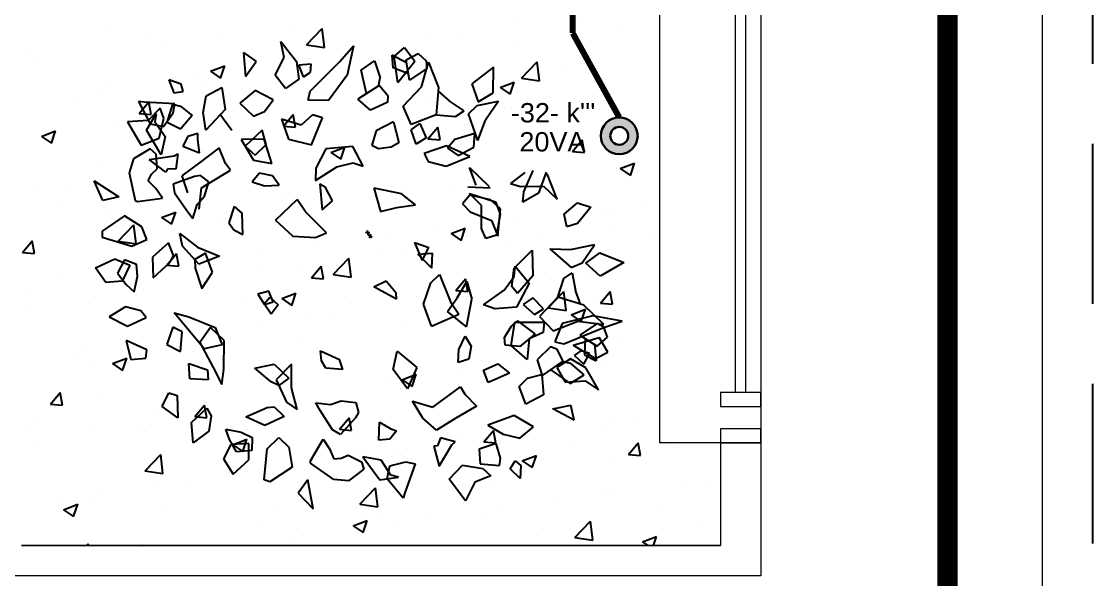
# Model space of a CAD drawing. Header units: millimetres. Extents: x 6597 to 20911, y -10306 to -132.
# Drawn here: x 15182 to 15714, y -6662 to -6385 of the extents above; entities that cross this region are included whole.
import ezdxf

# ---------------------------------------------------------------- set-up
doc = ezdxf.new("R2010")
doc.units = ezdxf.units.MM
doc.header["$LTSCALE"] = 25
doc.header["$MEASUREMENT"] = 0
for name, pattern in [('DASHDOT2', [12.7, 6.35, -3.175, 0, -3.175]), ('Dashed', [0.75, 0.5, -0.25]), ('HIDDEN2', [4.7625, 3.175, -1.5875])]:
    doc.linetypes.add(name, pattern=pattern)
doc.layers.add('CIRCUITOS', color=7, linetype='Continuous')
doc.layers.add('MAAI - VEGETAÇÃO', color=106, linetype='Continuous')
for name, color, linetype, lineweight in [('EL-Condutos', 5, 'Continuous', 30), ('MAAI - ALVENARIA', 7, 'Continuous', 0), ('P-SIMBOL', 1, 'Continuous', 30), ('TEXTO', 7, 'Continuous', 30)]:
    doc.layers.add(name, color=color, linetype=linetype, lineweight=lineweight)
doc.styles.add('Arial', font='arial.ttf')

msp = doc.modelspace()

# ---------------------------------------------------------------- hatches: boundary and pattern name
at = {"layer": 'P-SIMBOL'}
h = msp.add_hatch(color=256, dxfattribs=at)
h.dxf.hatch_style = 1
h.paths.add_polyline_path([(15469.51, -6442.05, 1), (15487.8, -6442.05, 1)])
h.paths.add_polyline_path([(15483.12, -6442.05, -1), (15474.2, -6442.05, -1)], flags=16)

# ---------------------------------------------------------------- linework, layer by layer
at = {"linetype": 'HIDDEN2'}
msp.add_line((15713.63, -4540.99), (15713.63, -8795.99), dxfattribs=at)
at = {"color": 7, "lineweight": 0}
msp.add_line((15688.63, -4565.99), (15688.63, -8770.99), dxfattribs=at)
at = {"layer": 'EL-Condutos', "linetype": 'Dashed', "const_width": 3}
for points in [[(15455.55, -6055.92), (15455.55, -6391.09)], [(15455.55, -6391.09), (15478.66, -6432.91)]]:
    msp.add_lwpolyline(points, dxfattribs=at)
at = {"layer": 'MAAI - ALVENARIA'}
for p, q in [((15548.86, -4693.68), (15548.86, -6660.4)), ((15498.86, -6594.4), (15498.86, -6001.4)), ((15536.36, -6569.4), (15536.36, -6304.4)), ((15541.36, -6304.4), (15541.36, -6569.4)), ((15548.86, -6569.4), (15528.86, -6569.4)), ((15528.86, -6569.4), (15528.86, -6576.4)), ((15541.36, -6569.4), (15536.36, -6569.4)), ((15548.86, -6576.4), (15548.86, -6569.4)), ((15528.86, -6576.4), (15548.86, -6576.4)), ((15548.86, -6587.4), (15528.86, -6587.4)), ((15528.86, -6587.4), (15528.86, -6594.4)), ((15548.86, -6594.4), (15548.86, -6587.4)), ((15548.86, -6594.4), (15498.86, -6594.4)), ((15528.86, -6594.4), (15548.86, -6594.4)), ((15528.86, -6594.4), (15528.86, -6645.4)), ((15528.86, -6645.4), (15181.86, -6645.4)), ((15181.86, -6645.4), (15528.86, -6645.4)), ((15548.86, -6660.4), (9533.86, -6660.4))]:
    msp.add_line(p, q, dxfattribs=at)
at = {"layer": 'MAAI - VEGETAÇÃO', "linetype": 'Continuous', "transparency": 33554559}
for p, q in [((15426.18, -6386), (15426.18, -6386)), ((15459.7, -6385.95), (15459.7, -6385.95)), ((15223.46, -6388.83), (15223.46, -6388.83)), ((15242.82, -6391.53), (15242.82, -6391.53)), ((15317.02, -6388.96), (15317.02, -6388.96)), ((15323.42, -6396.85), (15331.21, -6388.74)), ((15332.3, -6398.24), (15331.2, -6388.75)), ((15478.49, -6387.28), (15478.49, -6387.28)), ((15479.56, -6388.25), (15479.56, -6388.25)), ((15279.15, -6393.95), (15279.15, -6393.95)), ((15323.41, -6396.86), (15332.3, -6398.24)), ((15383.42, -6393.47), (15383.42, -6393.47)), ((15398.06, -6392.46), (15398.06, -6392.46)), ((15426.55, -6394.78), (15426.55, -6394.78)), ((15184.5, -6401.54), (15184.5, -6401.54)), ((15254.11, -6397.24), (15254.11, -6397.24)), ((15376.04, -6401.18), (15376.04, -6401.18)), ((15190.96, -6405.56), (15190.96, -6405.56)), ((15275.77, -6410.03), (15282.78, -6407.35)), ((15280.75, -6413.39), (15282.78, -6407.35)), ((15325.1, -6403.48), (15325.1, -6403.48)), ((15430.14, -6413.41), (15437.93, -6405.29)), ((15439.03, -6414.79), (15437.92, -6405.3)), ((15450.53, -6407.23), (15450.53, -6407.23)), ((15275.77, -6410.03), (15280.75, -6413.39)), ((15324.7, -6408.22), (15324.7, -6408.22)), ((15416.78, -6411.81), (15416.78, -6411.81)), ((15225.06, -6416.63), (15225.06, -6416.63)), ((15266.78, -6413.49), (15266.78, -6413.49)), ((15272.76, -6415.72), (15272.76, -6415.72)), ((15378.9, -6416.79), (15378.9, -6416.79)), ((15419.49, -6418.04), (15426.49, -6415.36)), ((15419.49, -6418.04), (15424.46, -6421.4)), ((15424.46, -6421.4), (15426.49, -6415.36)), ((15430.13, -6413.42), (15439.03, -6414.79)), ((15208.46, -6423.5), (15208.46, -6423.5)), ((15222.25, -6422.12), (15222.25, -6422.12)), ((15278.44, -6418.88), (15278.44, -6418.88)), ((15331.82, -6421.14), (15331.82, -6421.14)), ((15353.87, -6420.09), (15353.87, -6420.09)), ((15385.2, -6423.4), (15385.2, -6423.4)), ((15240.23, -6430.96), (15245.05, -6425.21)), ((15246.2, -6431.48), (15245.05, -6425.21)), ((15290.71, -6428.4), (15290.71, -6428.4)), ((15421.61, -6428.46), (15421.61, -6428.46)), ((15425.34, -6428.07), (15425.34, -6428.07)), ((15438.58, -6425.65), (15438.58, -6425.65)), ((15240.23, -6430.96), (15246.2, -6431.48)), ((15252.84, -6433.39), (15252.84, -6433.39)), ((15311.95, -6437.23), (15316.77, -6431.49)), ((15317.93, -6437.75), (15316.77, -6431.49)), ((15191.75, -6442.29), (15198.75, -6439.6)), ((15196.73, -6445.64), (15198.75, -6439.6)), ((15227.81, -6436.69), (15227.81, -6436.69)), ((15311.95, -6437.23), (15317.93, -6437.75)), ((15363.29, -6438.47), (15363.29, -6438.47)), ((15374.82, -6434.47), (15374.82, -6434.47)), ((15383.68, -6443.51), (15388.5, -6437.76)), ((15389.66, -6444.03), (15388.5, -6437.76)), ((15191.75, -6442.29), (15196.73, -6445.64)), ((15323.48, -6441.51), (15323.48, -6441.51)), ((15383.68, -6443.51), (15389.66, -6444.03)), ((15455.4, -6449.78), (15460.23, -6444.04)), ((15461.38, -6450.3), (15460.23, -6444.04)), ((15271.54, -6449.01), (15271.54, -6449.01)), ((15304.97, -6448.48), (15304.97, -6448.48)), ((15335.46, -6450.3), (15342.47, -6447.61)), ((15335.46, -6450.3), (15340.44, -6453.65)), ((15340.44, -6453.65), (15342.47, -6447.61)), ((15448.09, -6448.46), (15448.09, -6448.46)), ((15455.4, -6449.78), (15461.38, -6450.3)), ((15221.03, -6455.41), (15221.03, -6455.41)), ((15390.47, -6451.25), (15390.47, -6451.25)), ((15476.06, -6453.86), (15476.06, -6453.86)), ((15479.18, -6458.31), (15486.18, -6455.62)), ((15484.15, -6461.66), (15486.18, -6455.62)), ((15246.65, -6458.49), (15246.65, -6458.49)), ((15327.56, -6459.53), (15327.56, -6459.53)), ((15352.6, -6456.23), (15352.6, -6456.23)), ((15479.18, -6458.31), (15484.15, -6461.66)), ((15188.33, -6468.5), (15188.33, -6468.5)), ((15205.58, -6467.73), (15205.58, -6467.73)), ((15258.96, -6469.98), (15258.96, -6469.98)), ((15264.41, -6467.84), (15264.41, -6467.84)), ((15373.61, -6467.76), (15373.61, -6467.76)), ((15395.83, -6468.6), (15395.83, -6468.6)), ((15201.5, -6476.13), (15201.5, -6476.13)), ((15226.53, -6472.83), (15226.53, -6472.83)), ((15312.35, -6472.24), (15312.35, -6472.24)), ((15322.27, -6474.8), (15322.27, -6474.8)), ((15365.73, -6474.49), (15365.73, -6474.49)), ((15419.11, -6476.75), (15419.11, -6476.75)), ((15490.22, -6474.09), (15490.22, -6474.09)), ((15226.67, -6481.16), (15226.67, -6481.16)), ((15251.44, -6482.55), (15258.44, -6479.86)), ((15256.42, -6485.9), (15258.44, -6479.86)), ((15452.35, -6479.08), (15452.35, -6479.08)), ((15472.49, -6479.01), (15472.49, -6479.01)), ((15475.8, -6478.12), (15475.8, -6478.12)), ((15229.95, -6494.27), (15237.74, -6486.15)), ((15238.84, -6495.65), (15237.73, -6486.16)), ((15251.44, -6482.55), (15256.42, -6485.9)), ((15270.33, -6482.3), (15270.33, -6482.3)), ((15280.05, -6483.42), (15280.05, -6483.42)), ((15333.43, -6485.67), (15333.43, -6485.67)), ((15427.32, -6482.37), (15427.32, -6482.37)), ((15474.84, -6487.15), (15474.84, -6487.15)), ((15219.82, -6488.7), (15219.82, -6488.7)), ((15364.16, -6490.69), (15364.16, -6490.69)), ((15386.81, -6487.93), (15386.81, -6487.93)), ((15395.15, -6490.56), (15402.16, -6487.87)), ((15395.15, -6490.56), (15400.13, -6493.91)), ((15400.13, -6493.91), (15402.16, -6487.87)), ((15417.48, -6488.13), (15417.48, -6488.13)), ((15440.2, -6490.18), (15440.2, -6490.18)), ((15493.58, -6492.44), (15493.58, -6492.44)), ((15182.38, -6499.9), (15187.2, -6494.15)), ((15188.35, -6500.42), (15187.2, -6494.15)), ((15229.94, -6494.28), (15238.84, -6495.65)), ((15326.29, -6495.68), (15326.29, -6495.68)), ((15359.16, -6498.14), (15359.16, -6498.14)), ((15422.9, -6494.64), (15422.9, -6494.64)), ((15182.38, -6499.9), (15188.35, -6500.42)), ((15254.1, -6506.17), (15258.92, -6500.43)), ((15260.08, -6506.7), (15258.92, -6500.43)), ((15301.25, -6498.97), (15301.25, -6498.97)), ((15336.68, -6510.82), (15344.47, -6502.7)), ((15345.56, -6512.21), (15344.46, -6502.71)), ((15372.39, -6501.05), (15372.39, -6501.05)), ((15238.1, -6507.29), (15238.1, -6507.29)), ((15254.1, -6506.17), (15260.08, -6506.7)), ((15300.84, -6508.15), (15300.84, -6508.15)), ((15321.05, -6508.09), (15321.05, -6508.09)), ((15325.83, -6512.45), (15330.65, -6506.7)), ((15331.8, -6512.97), (15330.65, -6506.7)), ((15200.23, -6512.27), (15200.23, -6512.27)), ((15325.83, -6512.45), (15331.81, -6512.97)), ((15336.67, -6510.83), (15345.56, -6512.21)), ((15397.55, -6518.73), (15402.37, -6512.98)), ((15403.53, -6519.25), (15402.37, -6512.98)), ((15441.44, -6510.09), (15441.44, -6510.09)), ((15463.92, -6513.53), (15463.92, -6513.53)), ((15185.69, -6518.56), (15185.69, -6518.56)), ((15242.52, -6518.16), (15242.52, -6518.16)), ((15269.11, -6515.59), (15269.11, -6515.59)), ((15397.55, -6518.73), (15403.53, -6519.25)), ((15426.04, -6518.52), (15426.04, -6518.52)), ((15443.4, -6527.37), (15451.19, -6519.25)), ((15452.29, -6528.76), (15451.18, -6519.26)), ((15469.28, -6525), (15474.1, -6519.25)), ((15475.26, -6525.52), (15474.1, -6519.26)), ((15218.6, -6521.99), (15218.6, -6521.99)), ((15239.07, -6520.81), (15239.07, -6520.81)), ((15292.45, -6523.07), (15292.45, -6523.07)), ((15311.13, -6522.81), (15318.13, -6520.12)), ((15311.13, -6522.81), (15316.11, -6526.17)), ((15316.11, -6526.17), (15318.13, -6520.12)), ((15383.12, -6520.1), (15383.12, -6520.1)), ((15401.01, -6521.82), (15401.01, -6521.82)), ((15473.63, -6520.44), (15473.63, -6520.44)), ((15184.2, -6528.17), (15184.2, -6528.17)), ((15324.8, -6530.11), (15324.8, -6530.11)), ((15337.85, -6530.13), (15337.85, -6530.13)), ((15345.83, -6525.33), (15345.83, -6525.33)), ((15399.22, -6527.58), (15399.22, -6527.58)), ((15421.69, -6527.93), (15421.69, -6527.93)), ((15443.39, -6527.38), (15452.29, -6528.76)), ((15452.6, -6529.84), (15452.6, -6529.84)), ((15454.85, -6530.82), (15461.85, -6528.13)), ((15459.82, -6534.18), (15461.85, -6528.13)), ((15469.28, -6525), (15475.26, -6525.52)), ((15299.98, -6535.12), (15299.98, -6535.12)), ((15371.18, -6534.34), (15371.18, -6534.34)), ((15454.85, -6530.82), (15459.82, -6534.18)), ((15266.48, -6540.12), (15266.48, -6540.12)), ((15274.95, -6538.41), (15274.95, -6538.41)), ((15319.83, -6541.38), (15319.83, -6541.38)), ((15479.63, -6545.08), (15479.63, -6545.08)), ((15208.17, -6550.13), (15208.17, -6550.13)), ((15211.79, -6546.73), (15211.79, -6546.73)), ((15267.89, -6548.87), (15267.89, -6548.87)), ((15217.38, -6555.28), (15217.38, -6555.28)), ((15227.11, -6555.06), (15234.11, -6552.38)), ((15227.11, -6555.06), (15232.08, -6558.42)), ((15232.08, -6558.42), (15234.11, -6552.38)), ((15421.31, -6555.09), (15421.31, -6555.09)), ((15437.61, -6552.98), (15437.61, -6552.98)), ((15472.41, -6553.73), (15472.41, -6553.73)), ((15370.82, -6563.07), (15377.83, -6560.39)), ((15374.7, -6561.26), (15374.7, -6561.26)), ((15375.8, -6566.43), (15377.82, -6560.39)), ((15399.74, -6557.96), (15399.74, -6557.96)), ((15420.47, -6561.22), (15420.47, -6561.22)), ((15362.99, -6565.1), (15362.99, -6565.1)), ((15370.82, -6563.07), (15375.8, -6566.43)), ((15196.25, -6575.12), (15201.07, -6569.37)), ((15202.23, -6575.64), (15201.07, -6569.37)), ((15219.6, -6571.91), (15219.6, -6571.91)), ((15311.55, -6569.57), (15311.55, -6569.57)), ((15369.96, -6567.63), (15369.96, -6567.63)), ((15196.25, -6575.12), (15202.23, -6575.64)), ((15248.64, -6577.85), (15248.64, -6577.85)), ((15267.98, -6581.39), (15272.8, -6575.65)), ((15273.95, -6581.92), (15272.8, -6575.65)), ((15272.98, -6574.17), (15272.98, -6574.17)), ((15273.67, -6574.56), (15273.67, -6574.56)), ((15304.68, -6575.11), (15304.68, -6575.11)), ((15318.62, -6574.67), (15318.62, -6574.67)), ((15326.36, -6576.43), (15326.36, -6576.43)), ((15187.3, -6583.09), (15187.3, -6583.09)), ((15266.68, -6582.16), (15266.68, -6582.16)), ((15267.98, -6581.39), (15273.95, -6581.92)), ((15339.7, -6587.67), (15344.52, -6581.92)), ((15345.68, -6588.19), (15344.52, -6581.92)), ((15379.74, -6578.68), (15379.74, -6578.68)), ((15433.12, -6580.94), (15433.12, -6580.94)), ((15486.51, -6583.19), (15486.51, -6583.19)), ((15185.49, -6586.17), (15185.49, -6586.17)), ((15216.17, -6588.57), (15216.17, -6588.57)), ((15240.68, -6585.35), (15240.68, -6585.35)), ((15246.36, -6585.12), (15246.36, -6585.12)), ((15294.06, -6587.6), (15294.06, -6587.6)), ((15339.7, -6587.67), (15345.68, -6588.19)), ((15411.43, -6593.94), (15416.25, -6588.2)), ((15417.41, -6594.47), (15416.25, -6588.2)), ((15471.19, -6587.02), (15471.19, -6587.02)), ((15474.46, -6584.1), (15474.46, -6584.1)), ((15286.8, -6595.33), (15293.8, -6592.64)), ((15291.78, -6598.68), (15293.8, -6592.64)), ((15347.44, -6589.86), (15347.44, -6589.86)), ((15400.83, -6592.11), (15400.83, -6592.11)), ((15411.3, -6592.42), (15411.3, -6592.42)), ((15411.43, -6593.94), (15417.41, -6594.47)), ((15188.04, -6595.13), (15188.04, -6595.13)), ((15286.8, -6595.33), (15291.78, -6598.68)), ((15373.43, -6597.4), (15373.43, -6597.4)), ((15419.26, -6594.51), (15419.26, -6594.51)), ((15454.21, -6594.37), (15454.21, -6594.37)), ((15483.16, -6600.22), (15487.98, -6594.47)), ((15489.13, -6600.74), (15487.98, -6594.47)), ((15507.59, -6596.62), (15507.59, -6596.62)), ((15533.82, -6594.74), (15533.82, -6594.74)), ((15243.21, -6608.23), (15251, -6600.11)), ((15252.1, -6609.62), (15250.99, -6600.12)), ((15348.4, -6600.7), (15348.4, -6600.7)), ((15368.74, -6600.91), (15368.74, -6600.91)), ((15430.51, -6603.34), (15437.52, -6600.65)), ((15430.51, -6603.34), (15435.49, -6606.69)), ((15435.49, -6606.69), (15437.52, -6600.65)), ((15483.16, -6600.22), (15489.13, -6600.74)), ((15243.2, -6608.24), (15252.1, -6609.62)), ((15285.24, -6609.01), (15285.24, -6609.01)), ((15317.4, -6607.96), (15317.4, -6607.96)), ((15475.5, -6604.75), (15475.5, -6604.75)), ((15247.37, -6614), (15247.37, -6614)), ((15417.18, -6614.76), (15417.18, -6614.76)), ((15521.32, -6613.26), (15521.32, -6613.26)), ((15222.33, -6617.29), (15222.33, -6617.29)), ((15265.46, -6615.45), (15265.46, -6615.45)), ((15349.94, -6624.78), (15357.72, -6616.66)), ((15358.82, -6626.17), (15357.71, -6616.67)), ((15469.98, -6620.3), (15469.98, -6620.3)), ((15473.19, -6620.25), (15473.19, -6620.25)), ((15511.06, -6615.26), (15511.06, -6615.26)), ((15199.7, -6622.75), (15199.7, -6622.75)), ((15202.78, -6627.58), (15209.78, -6624.89)), ((15207.75, -6630.93), (15209.78, -6624.89)), ((15214.95, -6621.86), (15214.95, -6621.86)), ((15253.08, -6625), (15253.08, -6625)), ((15349.93, -6624.79), (15358.82, -6626.17)), ((15358.87, -6624.77), (15358.87, -6624.77)), ((15448.15, -6623.54), (15448.15, -6623.54)), ((15202.78, -6627.58), (15207.75, -6630.93)), ((15306.46, -6627.26), (15306.46, -6627.26)), ((15359.85, -6629.51), (15359.85, -6629.51)), ((15418.04, -6627.8), (15418.04, -6627.8)), ((15499.46, -6626.7), (15499.46, -6626.7)), ((15300.55, -6634.78), (15300.55, -6634.78)), ((15346.49, -6635.59), (15353.49, -6632.9)), ((15346.49, -6635.59), (15351.47, -6638.94)), ((15351.47, -6638.94), (15353.49, -6632.9)), ((15367.53, -6634.2), (15367.53, -6634.2)), ((15385, -6631.86), (15385, -6631.86)), ((15413.23, -6631.77), (15413.23, -6631.77)), ((15456.66, -6641.33), (15464.45, -6633.22)), ((15465.54, -6642.72), (15464.44, -6633.22)), ((15466.61, -6634.02), (15466.61, -6634.02)), ((15519.99, -6636.28), (15519.99, -6636.28)), ((15316.19, -6641.25), (15316.19, -6641.25)), ((15322.09, -6640.14), (15322.09, -6640.14)), ((15347.12, -6636.84), (15347.12, -6636.84)), ((15441.15, -6636.71), (15441.15, -6636.71)), ((15456.65, -6641.34), (15465.54, -6642.72)), ((15490.2, -6643.6), (15497.21, -6640.91)), ((15495.7, -6645.4), (15497.21, -6640.91)), ((15214.27, -6645.4), (15214.95, -6644.59)), ((15215.1, -6645.4), (15214.95, -6644.59)), ((15242.23, -6644.79), (15242.23, -6644.79)), ((15490.2, -6643.6), (15492.88, -6645.4))]:
    msp.add_line(p, q, dxfattribs=at)
at = {"layer": 'MAAI - VEGETAÇÃO', "transparency": 33554559}
for p, q in [((15312.3, -6403.11), (15310.66, -6395.18)), ((15310.66, -6395.18), (15318.39, -6405.2)), ((15292.13, -6400.68), (15298.42, -6405.11)), ((15292.13, -6400.68), (15293.18, -6412.56)), ((15339.89, -6405.09), (15346.66, -6397.41)), ((15346.66, -6397.41), (15343.49, -6411.98)), ((15373.04, -6405.75), (15365.88, -6402.02)), ((15366.39, -6408.35), (15365.88, -6402.02)), ((15366.84, -6402.69), (15371.97, -6398.22)), ((15371.97, -6398.22), (15377.12, -6404.91)), ((15372.79, -6404.27), (15378.88, -6401.23)), ((15378.88, -6401.23), (15382.78, -6404.75)), ((15293.18, -6412.56), (15298.42, -6405.11)), ((15307.79, -6411.92), (15312.3, -6403.11)), ((15318.39, -6405.2), (15319.62, -6413.95)), ((15319.61, -6406.77), (15325.6, -6406.29)), ((15321.85, -6412.81), (15319.61, -6406.77)), ((15325.6, -6406.29), (15325.18, -6410.57)), ((15325.19, -6419.83), (15339.89, -6405.09)), ((15350.49, -6409.5), (15357.17, -6404.83)), ((15357.17, -6404.83), (15359.96, -6413.32)), ((15368.67, -6415.53), (15366.84, -6402.69)), ((15368.67, -6415.53), (15377.12, -6404.91)), ((15374.5, -6414.35), (15372.79, -6404.27)), ((15380.55, -6417.79), (15384.02, -6405.41)), ((15382.78, -6404.75), (15383.08, -6408.55)), ((15384.02, -6405.41), (15388.98, -6418.07)), ((15312.94, -6418.62), (15307.79, -6411.92)), ((15321.85, -6412.81), (15325.18, -6410.57)), ((15343.49, -6411.98), (15334.25, -6424.47)), ((15353.18, -6421), (15350.49, -6409.5)), ((15373.97, -6411.21), (15366.39, -6408.35)), ((15383.08, -6408.55), (15374.5, -6414.35)), ((15416.2, -6407.95), (15405.48, -6416.24)), ((15416.13, -6420.78), (15416.2, -6407.95)), ((15255.11, -6414.32), (15257.59, -6420.64)), ((15261.18, -6416.4), (15255.11, -6414.32)), ((15262.22, -6419.97), (15261.18, -6416.4)), ((15273.56, -6422.15), (15281.37, -6418.06)), ((15281.37, -6418.06), (15282.94, -6428.96)), ((15319.62, -6413.95), (15312.94, -6418.62)), ((15359.46, -6417.12), (15348.86, -6423.84)), ((15359.17, -6417.31), (15359.96, -6413.32)), ((15363.88, -6422.42), (15359.46, -6417.12)), ((15371.4, -6427.29), (15380.55, -6417.79)), ((15388.98, -6418.07), (15387.77, -6431.61)), ((15405.48, -6416.24), (15408.67, -6425.22)), ((15257.59, -6420.64), (15262.22, -6419.97)), ((15272.12, -6430.52), (15273.56, -6422.15)), ((15297.83, -6419.52), (15290.33, -6425.81)), ((15306.88, -6424.15), (15297.83, -6419.52)), ((15324.27, -6424.41), (15325.19, -6419.83)), ((15363.79, -6425.41), (15363.88, -6422.42)), ((15388.83, -6419.82), (15394.14, -6424.75)), ((15408.67, -6425.22), (15416.13, -6420.78)), ((15242.72, -6425.33), (15240.04, -6424.98)), ((15240.04, -6424.98), (15245.82, -6436.03)), ((15258.05, -6426.11), (15242.72, -6425.33)), ((15250.8, -6428.31), (15244.85, -6434.37)), ((15252.56, -6433.24), (15250.8, -6428.31)), ((15254.18, -6435.43), (15257.07, -6426.25)), ((15257.07, -6426.25), (15260.75, -6427.25)), ((15257.13, -6430.69), (15258.05, -6426.11)), ((15260.75, -6427.25), (15266.54, -6431.89)), ((15282.94, -6428.96), (15273.38, -6439.27)), ((15290.33, -6425.81), (15297.02, -6432.27)), ((15302.47, -6430), (15306.88, -6424.15)), ((15334.25, -6424.47), (15324.27, -6424.41)), ((15355.13, -6429.23), (15348.86, -6423.84)), ((15363.79, -6425.41), (15355.13, -6429.23)), ((15375.32, -6436.38), (15371.4, -6427.29)), ((15401.65, -6429.61), (15394.14, -6424.75)), ((15403.86, -6431.16), (15408.06, -6426.99)), ((15408.06, -6426.99), (15418.73, -6424.85)), ((15418.73, -6424.85), (15412.24, -6434.32)), ((15244.85, -6434.37), (15234.45, -6435.12)), ((15243.94, -6439.24), (15248.72, -6431.2)), ((15248.72, -6431.2), (15248.12, -6435.08)), ((15250.31, -6443.24), (15252.56, -6433.24)), ((15252.31, -6437.33), (15257.13, -6430.69)), ((15266.54, -6431.89), (15260.78, -6438.74)), ((15273.38, -6439.27), (15272.12, -6430.52)), ((15280.38, -6431.17), (15286.27, -6439.25)), ((15297.02, -6432.27), (15302.47, -6430)), ((15310.9, -6433.77), (15314.42, -6443.65)), ((15320.79, -6436.79), (15310.9, -6433.77)), ((15326.34, -6431.55), (15320.79, -6436.79)), ((15325.84, -6446.46), (15331.28, -6433.05)), ((15331.28, -6433.05), (15326.34, -6431.55)), ((15387.77, -6431.61), (15375.32, -6436.38)), ((15387.77, -6431.61), (15397.35, -6432.46)), ((15397.35, -6432.46), (15401.65, -6429.61)), ((15408.42, -6444.42), (15403.86, -6431.16)), ((15408.42, -6444.42), (15412.24, -6434.32)), ((15234.45, -6435.12), (15241.36, -6446.74)), ((15251.22, -6451.42), (15243.94, -6439.24)), ((15245.82, -6436.03), (15252.31, -6437.33)), ((15248.12, -6435.08), (15253.2, -6442.33)), ((15260.78, -6438.74), (15254.18, -6435.43)), ((15301.31, -6439.28), (15295.76, -6444.53)), ((15303.37, -6446.41), (15301.31, -6439.28)), ((15357.93, -6439.63), (15355.78, -6446.61)), ((15366.61, -6435.07), (15357.93, -6439.63)), ((15366.61, -6435.07), (15369.26, -6445.42)), ((15375.34, -6439.06), (15379.6, -6435.99)), ((15377.83, -6446.12), (15375.34, -6439.06)), ((15379.6, -6435.99), (15382.74, -6443)), ((15241.36, -6446.74), (15250.31, -6443.24)), ((15253.2, -6442.33), (15251.22, -6451.42)), ((15264.46, -6442.38), (15262, -6447.19)), ((15269.5, -6440.91), (15264.46, -6442.38)), ((15269.4, -6443.89), (15269.5, -6440.91)), ((15270.33, -6450.44), (15269.4, -6443.89)), ((15302.42, -6443.62), (15290.89, -6443.79)), ((15290.89, -6443.79), (15297.08, -6454.04)), ((15295.76, -6444.53), (15292.99, -6447.16)), ((15306.23, -6455.69), (15302.42, -6443.62)), ((15314.42, -6443.65), (15325.84, -6446.46)), ((15382.74, -6443), (15377.83, -6446.12)), ((15396.95, -6443.87), (15393.34, -6448.1)), ((15407.03, -6440.93), (15396.95, -6443.87)), ((15406.41, -6447.7), (15407.03, -6440.93)), ((15245.74, -6448.55), (15237.52, -6453.45)), ((15248.72, -6451.1), (15245.74, -6448.55)), ((15262, -6447.19), (15270.33, -6450.44)), ((15279.95, -6448), (15270.5, -6455.31)), ((15283.15, -6455.71), (15279.95, -6448)), ((15292.99, -6447.16), (15297.83, -6451.68)), ((15297.83, -6451.68), (15303.37, -6446.41)), ((15332.93, -6448.54), (15328, -6458.16)), ((15346.4, -6447.35), (15332.93, -6448.54)), ((15351.45, -6457.02), (15346.4, -6447.35)), ((15355.78, -6446.61), (15359.18, -6448.35)), ((15359.18, -6448.35), (15365.37, -6447.46)), ((15365.37, -6447.46), (15369.26, -6445.42)), ((15392.82, -6447.08), (15381.75, -6450.78)), ((15404.4, -6452.28), (15392.82, -6447.08)), ((15393.34, -6448.1), (15398.6, -6451.79)), ((15398.6, -6451.79), (15406.41, -6447.7)), ((15237.52, -6453.45), (15235.37, -6460.44)), ((15245.26, -6453.81), (15257.61, -6452.04)), ((15253.5, -6460.07), (15245.26, -6453.81)), ((15249.26, -6458.44), (15248.72, -6451.1)), ((15257.61, -6452.04), (15259.55, -6451.02)), ((15259.55, -6451.02), (15258.54, -6458.59)), ((15270.5, -6455.31), (15261.43, -6461.81)), ((15297.08, -6454.04), (15306.23, -6455.69)), ((15338.39, -6457.41), (15346.52, -6455.5)), ((15346.52, -6455.5), (15351.45, -6457.02)), ((15381.75, -6450.78), (15383.81, -6454.72)), ((15383.81, -6454.72), (15392.75, -6457.13)), ((15392.75, -6457.13), (15404.4, -6452.28)), ((15235.37, -6460.44), (15238.36, -6474.13)), ((15246.48, -6461.07), (15249.26, -6458.44)), ((15254.33, -6458.45), (15253.5, -6460.07)), ((15258.54, -6458.59), (15254.33, -6458.45)), ((15271.22, -6467.82), (15285.72, -6459.07)), ((15285.72, -6459.07), (15283.15, -6455.71)), ((15300.03, -6460.6), (15296.44, -6464.83)), ((15306.53, -6461.88), (15300.03, -6460.6)), ((15327.81, -6464.14), (15338.39, -6457.41)), ((15328, -6458.16), (15327.81, -6464.14)), ((15404.23, -6457.83), (15414.02, -6467.24)), ((15407.63, -6466.48), (15404.23, -6457.83)), ((15431.75, -6460.19), (15424.66, -6465.67)), ((15431.34, -6469.82), (15435.92, -6459.24)), ((15431.34, -6469.82), (15435.92, -6459.24)), ((15442.31, -6460), (15438.63, -6470.51)), ((15447.81, -6473.48), (15442.86, -6460.83)), ((15222.3, -6474.14), (15217.92, -6464.29)), ((15217.92, -6464.29), (15230.28, -6472.23)), ((15244.84, -6464.29), (15246.48, -6461.07)), ((15248.55, -6468.2), (15244.84, -6464.29)), ((15267.71, -6462.24), (15257.22, -6465.97)), ((15257.22, -6465.97), (15257.85, -6470.35)), ((15261.43, -6461.81), (15264.24, -6470.32)), ((15270.8, -6461.8), (15267.71, -6462.24)), ((15274.92, -6464.91), (15270.8, -6461.8)), ((15272.76, -6471.91), (15274.92, -6464.91)), ((15296.44, -6464.83), (15302.51, -6466.92)), ((15309.82, -6466.6), (15306.53, -6461.88)), ((15329.93, -6465.93), (15332.7, -6467.35)), ((15329.93, -6465.93), (15331.17, -6478.71)), ((15424.66, -6465.67), (15429.58, -6467.19)), ((15251.84, -6472.92), (15248.55, -6468.2)), ((15257.85, -6470.35), (15264.44, -6479.79)), ((15270.12, -6478.4), (15271.22, -6467.82)), ((15302.51, -6466.92), (15309.82, -6466.6)), ((15336.32, -6474.26), (15332.7, -6467.35)), ((15356.77, -6467.9), (15360.14, -6479.54)), ((15356.77, -6467.9), (15370.43, -6470.62)), ((15377.53, -6476.28), (15370.43, -6470.62)), ((15404.5, -6471.54), (15400.91, -6475.78)), ((15414.58, -6468.07), (15403.46, -6467.44)), ((15404.3, -6470.68), (15417.29, -6474.77)), ((15410.19, -6476.6), (15404.3, -6470.68)), ((15414.79, -6473.78), (15404.5, -6471.54)), ((15429.58, -6467.19), (15441.11, -6467.02)), ((15429.58, -6467.19), (15441.11, -6467.02)), ((15430.86, -6474.96), (15431.34, -6469.82)), ((15438.63, -6470.51), (15430.86, -6474.96)), ((15441.11, -6467.02), (15447.81, -6473.48)), ((15230.28, -6472.23), (15222.3, -6474.14)), ((15238.36, -6474.13), (15239.5, -6474.71)), ((15239.5, -6474.71), (15251.84, -6472.92)), ((15267.02, -6483.13), (15269.17, -6476.14)), ((15269.17, -6476.14), (15272.76, -6471.91)), ((15307.97, -6483.95), (15318.83, -6473.68)), ((15322.85, -6479.77), (15318.83, -6473.68)), ((15331.17, -6478.71), (15336.32, -6474.26)), ((15368.27, -6477.63), (15377.53, -6476.28)), ((15400.91, -6475.78), (15404.61, -6479.69)), ((15410.22, -6488.09), (15410.19, -6476.6)), ((15419.63, -6478.27), (15414.79, -6473.78)), ((15417.29, -6474.77), (15419.58, -6480.95)), ((15451.22, -6480.99), (15458, -6475.35)), ((15458, -6475.35), (15464.49, -6477.37)), ((15233, -6481.77), (15222, -6489.3)), ((15241.66, -6487.22), (15233, -6481.77)), ((15264.44, -6479.79), (15267.02, -6483.13)), ((15287.4, -6477.18), (15284.75, -6485.26)), ((15287.4, -6477.18), (15291.43, -6480.59)), ((15291.85, -6490.93), (15291.43, -6480.59)), ((15333.26, -6490.17), (15322.85, -6479.77)), ((15360.14, -6479.54), (15368.27, -6477.63)), ((15404.61, -6479.69), (15415.21, -6484.12)), ((15419.58, -6480.95), (15417.7, -6491.32)), ((15418.42, -6491.83), (15419.63, -6478.27)), ((15452.61, -6487.27), (15451.22, -6480.99)), ((15464.49, -6477.37), (15457.9, -6485.56)), ((15244.13, -6493.54), (15241.66, -6487.22)), ((15284.75, -6485.26), (15287.32, -6488.62)), ((15307.97, -6483.95), (15316.68, -6491.81)), ((15415.21, -6484.12), (15418.42, -6491.83)), ((15457.9, -6485.56), (15452.61, -6487.27)), ((15222, -6489.3), (15221.91, -6492.29)), ((15221.91, -6492.29), (15236.73, -6496.84)), ((15260.52, -6490.52), (15269.34, -6497.27)), ((15261.78, -6496.81), (15260.52, -6490.52)), ((15287.32, -6488.62), (15291.85, -6490.93)), ((15316.68, -6491.81), (15327.81, -6492.43)), ((15327.81, -6492.43), (15333.26, -6490.17)), ((15353.76, -6490.03), (15352.69, -6490.11)), ((15353.76, -6490.03), (15353.68, -6488.97)), ((15353.76, -6490.03), (15354.83, -6489.94)), ((15353.76, -6490.03), (15353.84, -6491.1)), ((15354.98, -6491.85), (15354.02, -6491.36)), ((15354.98, -6491.85), (15354.49, -6492.81)), ((15354.98, -6491.85), (15355.47, -6490.89)), ((15354.98, -6491.85), (15355.92, -6492.33)), ((15412.41, -6493.01), (15410.22, -6488.09)), ((15417.7, -6491.32), (15412.41, -6493.01)), ((15236.73, -6496.84), (15244.13, -6493.54)), ((15254.82, -6495.14), (15246.9, -6502.23)), ((15257.28, -6501.48), (15254.82, -6495.14)), ((15270.01, -6505.71), (15261.78, -6496.81)), ((15269.34, -6497.27), (15280.23, -6501.71)), ((15377.02, -6494.91), (15380.76, -6503.93)), ((15377.02, -6494.91), (15384.05, -6497.51)), ((15380.76, -6503.93), (15384.05, -6497.51)), ((15444.25, -6498.09), (15454.75, -6507.39)), ((15444.25, -6498.09), (15455.05, -6498.44)), ((15466.28, -6496.08), (15455.05, -6498.44)), ((15460.21, -6505.11), (15466.28, -6496.08)), ((15218.66, -6507.62), (15228.23, -6503.03)), ((15228.23, -6503.03), (15235.71, -6506.26)), ((15232.99, -6503.54), (15229.57, -6510.22)), ((15238.99, -6505.87), (15232.99, -6503.54)), ((15246.9, -6502.23), (15247.32, -6512.57)), ((15255.65, -6504.67), (15257.28, -6501.48)), ((15273.23, -6500.26), (15268.02, -6503.49)), ((15268.02, -6503.49), (15268.19, -6507.78)), ((15280.23, -6501.71), (15270.01, -6505.71)), ((15276.77, -6509.65), (15273.23, -6500.26)), ((15378.69, -6500.82), (15385.88, -6500.25)), ((15385.59, -6507.74), (15378.69, -6500.82)), ((15385.59, -6507.74), (15385.88, -6500.25)), ((15426.51, -6507.7), (15435.45, -6498.8)), ((15435.45, -6498.8), (15435.82, -6511.49)), ((15462.08, -6505.22), (15469.04, -6500.04)), ((15469.04, -6500.04), (15480.92, -6504.9)), ((15223.75, -6514.87), (15218.66, -6507.62)), ((15235.71, -6506.26), (15231.83, -6514.23)), ((15239.41, -6511.88), (15238.98, -6505.76)), ((15247.32, -6512.57), (15255.65, -6504.67)), ((15268.19, -6507.78), (15271.39, -6517.84)), ((15425.31, -6516.87), (15426.51, -6507.7)), ((15426.43, -6511.87), (15426.92, -6506.73)), ((15426.92, -6506.73), (15433.91, -6515.1)), ((15454.75, -6507.39), (15460.21, -6505.11)), ((15469.15, -6511.62), (15462.08, -6505.22)), ((15480.92, -6504.9), (15469.15, -6511.62)), ((15229.57, -6510.22), (15233.85, -6515.78)), ((15237.88, -6519.52), (15239.41, -6511.88)), ((15271.39, -6517.84), (15276.77, -6509.65)), ((15356.77, -6517.05), (15362.85, -6514)), ((15362.85, -6514), (15367.84, -6519.99)), ((15385.15, -6514.99), (15389.33, -6510.83)), ((15389.33, -6510.83), (15394.94, -6524.43)), ((15421.55, -6518.65), (15426.43, -6511.87)), ((15435.82, -6511.49), (15428.16, -6520.29)), ((15448.17, -6522.08), (15451.06, -6512.91)), ((15451.06, -6512.91), (15455.34, -6510.03)), ((15455.34, -6510.03), (15456.95, -6518.83)), ((15231.83, -6514.23), (15223.75, -6514.87)), ((15233.85, -6515.78), (15237.88, -6519.52)), ((15304.71, -6519.17), (15299.23, -6520.59)), ((15306.79, -6524.46), (15304.71, -6519.17)), ((15368.09, -6523.1), (15356.77, -6517.05)), ((15381.46, -6525.5), (15385.15, -6514.99)), ((15398.19, -6522.45), (15402.99, -6514.41)), ((15402.99, -6514.41), (15405.49, -6523.14)), ((15411.28, -6525.84), (15421.55, -6518.65)), ((15428.16, -6520.29), (15425.31, -6516.87)), ((15433.91, -6515.1), (15427.65, -6527.09)), ((15459.46, -6525.62), (15456.95, -6518.83)), ((15299.23, -6520.59), (15302.57, -6525.68)), ((15302.43, -6525.45), (15305.17, -6522.03)), ((15302.57, -6525.68), (15306.79, -6524.46)), ((15305.17, -6522.03), (15309.25, -6525.97)), ((15368.09, -6523.1), (15367.84, -6519.99)), ((15393.31, -6529.23), (15398.19, -6522.45)), ((15394.94, -6524.43), (15399.03, -6530.47)), ((15402.77, -6536.79), (15405.49, -6523.14)), ((15435.72, -6522.36), (15430.95, -6525.69)), ((15440.99, -6527.94), (15435.72, -6522.36)), ((15448.17, -6522.08), (15438.99, -6531.74)), ((15461.14, -6526.15), (15448.17, -6522.08)), ((15233.6, -6526.93), (15225.38, -6531.83)), ((15241.22, -6528.81), (15233.6, -6526.93)), ((15243.8, -6532.15), (15241.22, -6528.81)), ((15257.62, -6529.86), (15265.02, -6531.81)), ((15263.62, -6537.04), (15257.62, -6529.86)), ((15305.84, -6530.49), (15302.43, -6525.45)), ((15309.25, -6525.97), (15305.84, -6530.49)), ((15385.37, -6536.57), (15381.46, -6525.5)), ((15402.77, -6536.79), (15393.31, -6529.23)), ((15416.87, -6527.95), (15411.28, -6525.84)), ((15427.65, -6527.09), (15416.87, -6527.95)), ((15430.95, -6525.69), (15436.52, -6530.71)), ((15436.52, -6530.71), (15440.99, -6527.94)), ((15470.93, -6535.59), (15461.14, -6526.15)), ((15225.38, -6531.83), (15234.45, -6536.47)), ((15234.45, -6536.47), (15243.8, -6532.15)), ((15265.02, -6531.81), (15278.09, -6537.16)), ((15385.37, -6536.57), (15399.03, -6530.47)), ((15424.94, -6536.69), (15428.31, -6533.88)), ((15425.07, -6546.06), (15426.85, -6534.43)), ((15426.85, -6534.43), (15441.32, -6534.55)), ((15436.86, -6540.29), (15428.31, -6533.88)), ((15438.99, -6531.74), (15445.88, -6538.85)), ((15441.32, -6534.55), (15440.82, -6539.69)), ((15445.88, -6538.85), (15458.16, -6534.05)), ((15450.39, -6535.1), (15446.61, -6544.35)), ((15465.46, -6531.36), (15450.39, -6535.1)), ((15458.16, -6534.05), (15470.93, -6535.59)), ((15467.67, -6535.25), (15459.02, -6540.95)), ((15480.14, -6534.01), (15465.46, -6531.36)), ((15471.06, -6536.99), (15467.67, -6535.25)), ((15470.45, -6537.33), (15480.14, -6534.01)), ((15257.08, -6536.93), (15254.1, -6545.53)), ((15261.6, -6539.24), (15257.08, -6536.93)), ((15260.89, -6549.01), (15261.6, -6539.24)), ((15272.61, -6547.81), (15263.62, -6537.04)), ((15275.74, -6537.2), (15270.49, -6544.64)), ((15282.44, -6543.66), (15275.74, -6537.2)), ((15278.09, -6537.16), (15281.49, -6545.81)), ((15421.74, -6542.07), (15424.94, -6536.69)), ((15436.86, -6540.29), (15429.32, -6546.56)), ((15440.82, -6539.69), (15433.85, -6542.8)), ((15451.2, -6545.25), (15470.45, -6537.33)), ((15472.82, -6541.94), (15471.06, -6536.99)), ((15233.89, -6543.66), (15236.16, -6553.05)), ((15244.05, -6548.17), (15233.89, -6543.66)), ((15254.1, -6545.53), (15260.89, -6549.01)), ((15270.49, -6544.64), (15276.99, -6557.08)), ((15281.49, -6545.81), (15272.61, -6547.81)), ((15282.36, -6557.79), (15282.44, -6543.66)), ((15399.02, -6548.14), (15402.11, -6541.51)), ((15402.11, -6541.51), (15405.2, -6546.36)), ((15422.05, -6545.87), (15421.74, -6542.07)), ((15429.32, -6546.56), (15422.05, -6545.87)), ((15432.85, -6553.1), (15425.07, -6546.06)), ((15433.85, -6542.8), (15432.85, -6553.1)), ((15446.61, -6544.35), (15451.2, -6545.25)), ((15455.7, -6545.88), (15468.74, -6542.15)), ((15455.7, -6545.88), (15466.86, -6552.5)), ((15459.02, -6540.95), (15467.67, -6546.4)), ((15461.72, -6542.65), (15461.45, -6550.75)), ((15466.4, -6545.6), (15467.11, -6553.64)), ((15467.67, -6546.4), (15472.82, -6541.94)), ((15472.95, -6549.47), (15468.74, -6542.15)), ((15243.63, -6552.45), (15244.05, -6548.17)), ((15330.4, -6548.68), (15339.79, -6553.03)), ((15330.8, -6553.75), (15330.4, -6548.68)), ((15366.48, -6557.99), (15368.46, -6548.91)), ((15368.46, -6548.91), (15378.15, -6557.06)), ((15398.62, -6554.54), (15399.02, -6548.14)), ((15405.2, -6546.36), (15403.9, -6552.85)), ((15444.7, -6546.61), (15437.85, -6553.14)), ((15444.7, -6546.61), (15447.5, -6547.67)), ((15447.5, -6547.67), (15450.7, -6553.79)), ((15456.41, -6551.02), (15459.75, -6548.81)), ((15456.41, -6551.02), (15461.12, -6555.41)), ((15463.86, -6550.06), (15459.75, -6548.81)), ((15461.12, -6555.41), (15463.86, -6550.06)), ((15461.45, -6550.75), (15467.11, -6553.64)), ((15466.86, -6552.5), (15472.95, -6549.47)), ((15236.16, -6553.05), (15243.63, -6552.45)), ((15265.5, -6562.61), (15264.9, -6555)), ((15264.9, -6555), (15274.19, -6558.09)), ((15297.7, -6557.26), (15307.34, -6555.43)), ((15307.34, -6555.43), (15314.65, -6562.3)), ((15315.99, -6555.28), (15308.38, -6563.19)), ((15315.92, -6567.04), (15315.99, -6555.28)), ((15332.91, -6557.41), (15330.8, -6553.75)), ((15341.4, -6558.06), (15339.79, -6553.03)), ((15403.9, -6552.85), (15398.62, -6554.54)), ((15411.29, -6558.31), (15418.29, -6555.21)), ((15418.29, -6555.21), (15424.08, -6559.85)), ((15437.85, -6553.14), (15440.43, -6560.99)), ((15450.7, -6553.79), (15440.43, -6560.99)), ((15454.5, -6552.65), (15447.63, -6557.02)), ((15450.41, -6553.98), (15454.4, -6554.78)), ((15461.17, -6560.61), (15454.4, -6554.78)), ((15462.1, -6557.14), (15454.5, -6552.65)), ((15274.19, -6558.09), (15274.59, -6563.16)), ((15276.99, -6557.08), (15281.33, -6565.36)), ((15281.33, -6565.36), (15282.36, -6557.79)), ((15305.77, -6564.07), (15297.7, -6557.26)), ((15341.4, -6558.06), (15332.91, -6557.41)), ((15373.58, -6567.65), (15366.48, -6557.99)), ((15378.15, -6557.06), (15373.58, -6567.65)), ((15413.61, -6564.51), (15411.29, -6558.31)), ((15424.08, -6559.85), (15417.11, -6562.96)), ((15433.09, -6562.33), (15440.19, -6560.5)), ((15440.19, -6560.5), (15440.99, -6570.63)), ((15444.71, -6558.09), (15454.3, -6564.99)), ((15447.63, -6557.02), (15451.83, -6564.35)), ((15454.3, -6564.99), (15461.17, -6560.61)), ((15468.4, -6568.12), (15462.1, -6557.14)), ((15274.59, -6563.16), (15265.5, -6562.61)), ((15309.67, -6565.88), (15305.77, -6564.07)), ((15308.38, -6563.19), (15313.44, -6574.2)), ((15314.65, -6562.3), (15309.67, -6565.88)), ((15318.77, -6577.78), (15315.92, -6567.04)), ((15386.18, -6576.69), (15399.83, -6566.65)), ((15399.83, -6566.65), (15401.94, -6570.31)), ((15417.11, -6562.96), (15413.61, -6564.51)), ((15428.91, -6566.49), (15433.09, -6562.33)), ((15432.31, -6575.15), (15428.91, -6566.49)), ((15451.83, -6564.35), (15461.7, -6563.56)), ((15461.7, -6563.56), (15468.4, -6568.12)), ((15251.68, -6576.3), (15255.1, -6569.62)), ((15255.1, -6569.62), (15259.21, -6570.88)), ((15259.21, -6570.88), (15259.49, -6581.99)), ((15401.94, -6570.31), (15407.83, -6576.23)), ((15440.99, -6570.63), (15432.31, -6575.15)), ((15259.49, -6581.99), (15251.68, -6576.3)), ((15266.34, -6584.23), (15273.91, -6577.26)), ((15273.91, -6577.26), (15276.01, -6580.92)), ((15293.34, -6581.51), (15303.83, -6576.85)), ((15303.83, -6576.85), (15307.41, -6576.56)), ((15307.41, -6576.56), (15312.32, -6581.27)), ((15313.44, -6574.2), (15318.77, -6577.78)), ((15328.09, -6574.61), (15335.36, -6575.3)), ((15330.18, -6578.27), (15328.09, -6574.61)), ((15335.36, -6575.3), (15340.65, -6573.61)), ((15340.65, -6573.61), (15347.95, -6574.3)), ((15347.95, -6574.3), (15349.24, -6579.29)), ((15375.99, -6573.65), (15386.18, -6576.69)), ((15381.2, -6582.18), (15375.99, -6573.65)), ((15407.83, -6576.23), (15397.46, -6582.16)), ((15445.64, -6577.6), (15454.53, -6575.62)), ((15456.21, -6583.12), (15445.64, -6577.6)), ((15456.21, -6583.12), (15454.53, -6575.62)), ((15276.01, -6580.92), (15274.82, -6588.67)), ((15302.73, -6585.86), (15293.34, -6581.51)), ((15312.32, -6581.27), (15302.73, -6585.86)), ((15336.37, -6587.98), (15330.18, -6578.27)), ((15347.65, -6581.98), (15340.18, -6590.23)), ((15349.24, -6579.29), (15347.65, -6581.98)), ((15387.98, -6588.03), (15381.2, -6582.18)), ((15397.46, -6582.16), (15387.98, -6588.03)), ((15426.56, -6580.77), (15413.38, -6585.65)), ((15436.03, -6586.4), (15426.56, -6580.77)), ((15267.15, -6594.38), (15266.34, -6584.23)), ((15283.3, -6587.56), (15290.95, -6589.08)), ((15285.21, -6592.72), (15283.3, -6587.56)), ((15340.18, -6590.23), (15336.37, -6587.98)), ((15359.35, -6593.02), (15359.55, -6584.08)), ((15359.55, -6584.08), (15365.24, -6587.46)), ((15368.04, -6588.5), (15364.74, -6592.59)), ((15365.24, -6587.46), (15368.04, -6588.5)), ((15413.38, -6585.65), (15420.98, -6590.16)), ((15429.26, -6592.04), (15436.03, -6586.4)), ((15274.82, -6588.67), (15267.15, -6594.38)), ((15288.71, -6598.81), (15285.21, -6592.72)), ((15290.95, -6589.08), (15296.44, -6591.82)), ((15296.34, -6591.77), (15296.19, -6598.21)), ((15303.81, -6597.32), (15309.7, -6591.75)), ((15309.7, -6591.75), (15314.59, -6596.46)), ((15325.31, -6603.25), (15331.7, -6592.54)), ((15331.7, -6592.54), (15334.79, -6597.39)), ((15364.74, -6592.59), (15359.35, -6593.02)), ((15389.84, -6591.94), (15388.36, -6595.89)), ((15397.22, -6593.91), (15389.84, -6591.94)), ((15395.53, -6595.32), (15397.22, -6593.91)), ((15420.98, -6590.16), (15429.26, -6592.04)), ((15285.87, -6595.18), (15282.18, -6602.4)), ((15294.72, -6594.66), (15285.87, -6595.18)), ((15296.19, -6598.21), (15288.71, -6598.81)), ((15294.83, -6602.8), (15294.72, -6594.66)), ((15302.33, -6612.75), (15303.81, -6597.32)), ((15314.59, -6596.46), (15316.3, -6606.54)), ((15334.79, -6597.39), (15336.99, -6602.31)), ((15388.36, -6595.89), (15386.55, -6596.03)), ((15386.55, -6596.03), (15389.17, -6606.04)), ((15389.17, -6606.04), (15395.53, -6595.32)), ((15417.58, -6594.79), (15409.04, -6597.49)), ((15409.04, -6597.49), (15409.56, -6604.85)), ((15419.64, -6601.92), (15417.58, -6594.79)), ((15282.18, -6602.4), (15286.93, -6609.88)), ((15286.93, -6609.88), (15294.83, -6602.8)), ((15325.41, -6604.53), (15325.31, -6603.25)), ((15336.91, -6612.54), (15325.41, -6604.53)), ((15336.99, -6602.31), (15340.58, -6602.03)), ((15340.58, -6602.03), (15344.08, -6600.48)), ((15344.08, -6600.48), (15350.66, -6603.78)), ((15350.66, -6603.78), (15351.87, -6607.52)), ((15360.47, -6603.01), (15351.32, -6601.36)), ((15351.32, -6601.36), (15359.77, -6612.75)), ((15365.22, -6610.49), (15360.47, -6603.01)), ((15364.75, -6605.75), (15372.73, -6603.84)), ((15372.73, -6603.84), (15377.31, -6604.75)), ((15419.15, -6605.7), (15419.64, -6601.92)), ((15424.53, -6607.37), (15426.92, -6603.35)), ((15426.92, -6603.35), (15429.82, -6605.68)), ((15316.3, -6606.54), (15305.13, -6613.82)), ((15351.87, -6607.52), (15344.19, -6613.23)), ((15363.46, -6612.24), (15364.75, -6605.75)), ((15377.31, -6604.75), (15372.15, -6619.21)), ((15394.2, -6612.35), (15400.87, -6605.43)), ((15400.87, -6605.43), (15410.96, -6607.18)), ((15409.56, -6604.85), (15419.15, -6605.7)), ((15410.96, -6607.18), (15414.85, -6610.7)), ((15429.42, -6612.08), (15424.53, -6607.37)), ((15429.82, -6605.68), (15429.42, -6612.08)), ((15305.13, -6613.82), (15302.33, -6612.75)), ((15324.07, -6612.71), (15319.25, -6619.35)), ((15326.66, -6627.18), (15324.07, -6612.71)), ((15344.19, -6613.23), (15336.91, -6612.54)), ((15359.77, -6612.75), (15369.03, -6611.42)), ((15371.45, -6621.82), (15363.46, -6612.24)), ((15369.03, -6611.42), (15365.22, -6610.49)), ((15402.29, -6623.19), (15394.2, -6612.35)), ((15406.97, -6613.87), (15402.29, -6623.19)), ((15414.85, -6610.7), (15406.97, -6613.87)), ((15319.25, -6619.35), (15326.66, -6627.18)), ((15372.15, -6619.21), (15371.45, -6621.82))]:
    msp.add_line(p, q, dxfattribs=at)
at = {"layer": 'P-SIMBOL'}
for radius in [9.14, 9.14, 4.46]:
    msp.add_circle((15478.66, -6442.05), radius, dxfattribs=at)
at = {"layer": 'TEXTO', "color": 7, "const_width": 10}
msp.add_lwpolyline([(9517.5, -8720.99), (15641.57, -8720.99), (15641.57, -4615.99), (9517.5, -4615.99)], close=True, dxfattribs=at)

# ---------------------------------------------------------------- texts
at = {"layer": 'CIRCUITOS', "linetype": 'DASHDOT2', "style": 'Arial'}
for s, p in [("-32- k'''", (15424.85, -6435.38)), ('20VA', (15429.08, -6449.79))]:
    msp.add_text(s, height=9.6, dxfattribs=at).set_placement(p)

doc.saveas('drawing.dxf')
